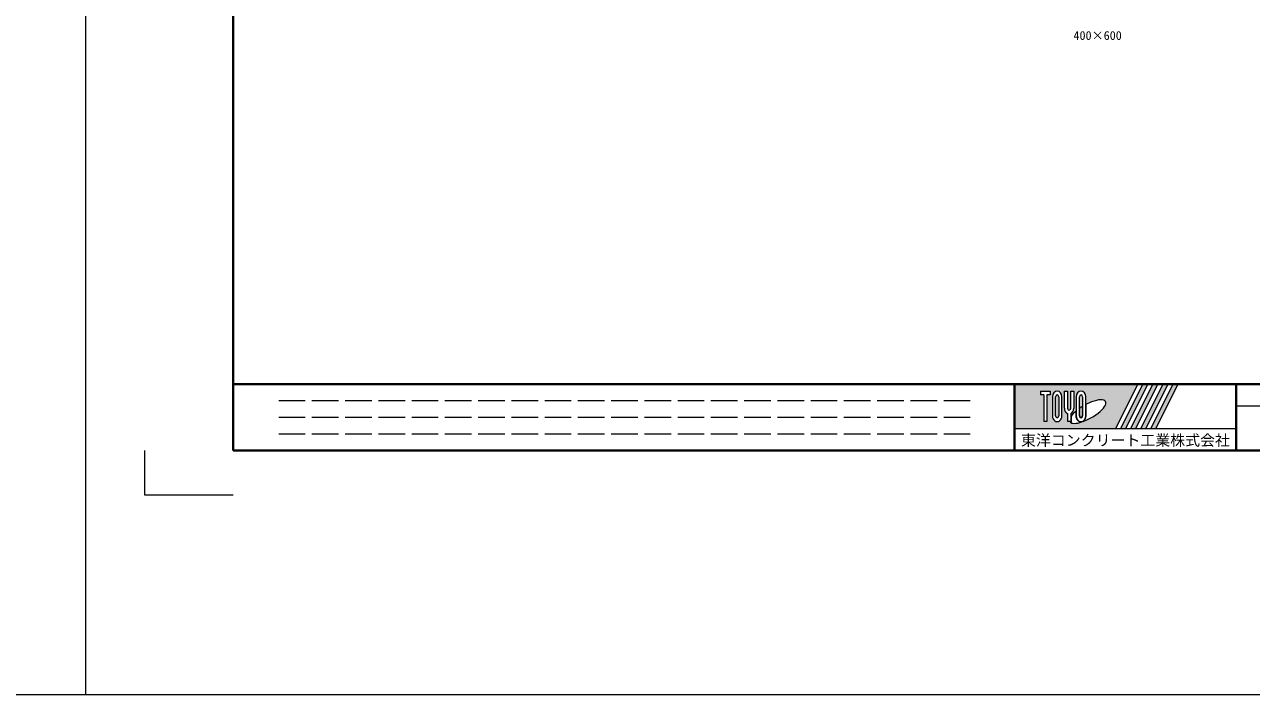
# Model space of a CAD drawing. Units: millimetres at full size; details may follow other scales. Extents: x -22536 to 51867, y -19720 to 38340.
# Drawn here: x -12676 to -7141, y 16420 to 19443 of the extents above; entities that cross this region are included whole.
import ezdxf
from ezdxf.enums import TextEntityAlignment as Align

# ---------------------------------------------------------------- set-up
doc = ezdxf.new("R2010")
doc.units = ezdxf.units.MM
doc.header["$LTSCALE"] = 20
doc.linetypes.add('DASHED', pattern=[7.5, 6, -1.5])
for name, color, linetype, lineweight in [('0_2', 5, 'Continuous', 13), ('Defpoints_3', 1, 'Continuous', 13), ('図枠', 7, 'Continuous', 5), ('補助線', 8, 'Continuous', 13)]:
    doc.layers.add(name, color=color, linetype=linetype, lineweight=lineweight)
doc.layers.add('文字', color=7, linetype='Continuous')
doc.styles.add('ＭＳ ゴシック', font='')
doc.styles.add('ＭＳ 明朝', font='')
doc.styles.get('ＭＳ ゴシック').set_extended_font_data('MS Gothic')
doc.styles.get('ＭＳ 明朝').set_extended_font_data('MS Mincho')

msp = doc.modelspace()

# ---------------------------------------------------------------- hatches: boundary and pattern name
at = {"layer": '図枠'}
h = msp.add_hatch(color=256, dxfattribs=at)
h.paths.add_polyline_path([(-8209.44, 17820), (-8209.44, 17620), (-7754.13, 17620), (-7654.13, 17820)])
edge = h.paths.add_edge_path(flags=16)
edge.add_ellipse((-7879.99, 17696.16), major_axis=(80.81, 45.23), ratio=0.3471473, start_angle=-144.31122, end_angle=72.1899, ccw=False)
edge.add_ellipse((-7909.91, 17676.63), major_axis=(0, 27.5), ratio=0.8463542, start_angle=-160.70346, end_angle=-90)
edge.add_line((-7886.64, 17676.63), (-7886.64, 17729.06))
edge = h.paths.add_edge_path(flags=16)
edge.add_ellipse((-7909.91, 17763.37), major_axis=(0, 25.38), ratio=0.8463542, start_angle=-90, end_angle=90, ccw=False)
edge.add_line((-7888.43, 17763.37), (-7888.43, 17676.63))
edge.add_ellipse((-7909.91, 17676.63), major_axis=(0, 25.38), ratio=0.8463542, start_angle=90, end_angle=-90, ccw=False)
edge.add_line((-7931.4, 17676.63), (-7931.4, 17763.37))
edge = h.paths.add_edge_path(flags=16)
edge.add_line((-7902.75, 17763.37), (-7902.75, 17676.63))
edge.add_ellipse((-7909.91, 17676.63), major_axis=(0, 8.46), ratio=0.8463542, start_angle=90, end_angle=-90, ccw=False)
edge.add_line((-7917.08, 17676.63), (-7917.08, 17763.37))
edge.add_ellipse((-7909.91, 17763.37), major_axis=(0, 8.46), ratio=0.8463542, start_angle=-90, end_angle=90, ccw=False)
edge = h.paths.add_edge_path(flags=16)
edge.add_line((-7904.54, 17719.04), (-7904.54, 17676.63))
edge.add_ellipse((-7909.91, 17676.63), major_axis=(0, 6.35), ratio=0.8463542, start_angle=90, end_angle=-90, ccw=False)
edge.add_line((-7915.29, 17676.63), (-7915.29, 17712.09))
edge.add_ellipse((-7879.99, 17696.16), major_axis=(80.81, 45.23), ratio=0.3471473, start_angle=107.79174, end_angle=126.47132, ccw=False)
edge = h.paths.add_edge_path(flags=16)
edge.add_ellipse((-7963.63, 17711.01), major_axis=(0, 25.38), ratio=0.8463542, start_angle=-163.34117, end_angle=-90, ccw=False)
edge.add_line((-7956.46, 17687.08), (-7956.46, 17651.25))
edge.add_line((-7956.46, 17651.25), (-7970.79, 17651.25))
edge.add_line((-7970.79, 17651.25), (-7970.79, 17687.08))
edge.add_ellipse((-7963.63, 17711.01), major_axis=(0, 25.38), ratio=0.8463542, start_angle=90, end_angle=163.34117, ccw=False)
edge.add_line((-7985.11, 17711.01), (-7985.11, 17788.75))
edge.add_line((-7985.11, 17788.75), (-7970.79, 17788.75))
edge.add_line((-7970.79, 17788.75), (-7970.79, 17711.01))
edge.add_ellipse((-7963.63, 17711.01), major_axis=(0, 8.46), ratio=0.8463542, start_angle=90, end_angle=-90)
edge.add_line((-7956.46, 17711.01), (-7956.46, 17788.75))
edge.add_line((-7956.46, 17788.75), (-7942.14, 17788.75))
edge.add_line((-7942.14, 17788.75), (-7942.14, 17711.01))
edge = h.paths.add_edge_path(flags=16)
edge.add_line((-7933.19, 17698.53), (-7933.19, 17676.63))
edge.add_ellipse((-7909.91, 17676.63), major_axis=(0, 27.5), ratio=0.8463542, start_angle=90, end_angle=-171.54427)
edge.add_ellipse((-7879.99, 17696.16), major_axis=(80.81, 45.23), ratio=0.3471473, start_angle=-178.64954, end_angle=-148.29244, ccw=False)
edge.add_line((-7959.55, 17649.13), (-7954.67, 17649.13))
edge.add_line((-7954.67, 17649.13), (-7954.67, 17675.95))
edge.add_ellipse((-7879.99, 17696.16), major_axis=(80.81, 45.23), ratio=0.3471473, start_angle=148.21912, end_angle=165.90812, ccw=False)
edge = h.paths.add_edge_path(flags=16)
edge.add_ellipse((-8017.34, 17763.37), major_axis=(0, 25.38), ratio=0.8463542, start_angle=-90, end_angle=90, ccw=False)
edge.add_line((-7995.85, 17763.37), (-7995.85, 17676.63))
edge.add_ellipse((-8017.34, 17676.63), major_axis=(0, 25.38), ratio=0.8463542, start_angle=90, end_angle=-90, ccw=False)
edge.add_line((-8038.82, 17676.63), (-8038.82, 17763.37))
edge = h.paths.add_edge_path(flags=16)
edge.add_line((-8010.18, 17763.37), (-8010.18, 17676.63))
edge.add_ellipse((-8017.34, 17676.63), major_axis=(0, 8.46), ratio=0.8463542, start_angle=90, end_angle=-90, ccw=False)
edge.add_line((-8024.5, 17676.63), (-8024.5, 17763.37))
edge.add_ellipse((-8017.34, 17763.37), major_axis=(0, 8.46), ratio=0.8463542, start_angle=-90, end_angle=90, ccw=False)
h.paths.add_polyline_path([(-8049.56, 17788.75), (-8049.56, 17771.83), (-8063.89, 17771.83), (-8063.89, 17651.25), (-8078.21, 17651.25), (-8078.21, 17771.83), (-8092.53, 17771.83), (-8092.53, 17788.75)], flags=16)
for points in [[(-7731.44, 17620), (-7708.75, 17620), (-7608.75, 17820), (-7631.44, 17820)], [(-7563.38, 17820), (-7586.06, 17820), (-7686.06, 17620), (-7663.38, 17620)], [(-7518, 17820), (-7540.69, 17820), (-7640.69, 17620), (-7618, 17620)], [(-7472.63, 17820), (-7495.31, 17820), (-7595.31, 17620), (-7572.63, 17620)]]:
    msp.add_hatch(color=256, dxfattribs=at).paths.add_polyline_path(points)

# ---------------------------------------------------------------- linework, layer by layer
at = {"layer": '0_2'}
for p, q in [((-12401.66, 38340.08), (-12401.66, 16419.83)), ((-22536.1, 16419.83), (-3267.22, 16419.83))]:
    msp.add_line(p, q, dxfattribs=at)
at = {"layer": 'Defpoints_3'}
for p, q in [((-12134.44, 17520), (-12134.44, 17320)), ((-12134.44, 17320), (-11734.44, 17320))]:
    msp.add_line(p, q, dxfattribs=at)
at = {"layer": '図枠', "lineweight": 40}
for p, q in [((-11734.44, 17520), (-11734.44, 23060)), ((-11734.44, 17820), (-3934.44, 17820)), ((-8209.44, 17520), (-8209.44, 17820)), ((-7209.44, 17520), (-7209.44, 17820)), ((-11734.44, 17520), (-3934.44, 17520))]:
    msp.add_line(p, q, dxfattribs=at)
at = {"layer": '図枠'}
for p, q in [((-8209.44, 17820), (-7654.13, 17820)), ((-8092.53, 17788.75), (-8092.53, 17771.83)), ((-8092.53, 17788.75), (-8049.56, 17788.75)), ((-8078.21, 17771.83), (-8092.53, 17771.83)), ((-8078.21, 17771.83), (-8078.21, 17651.25)), ((-8063.89, 17771.83), (-8063.89, 17651.25)), ((-8049.56, 17771.83), (-8063.89, 17771.83)), ((-8049.56, 17788.75), (-8049.56, 17771.83)), ((-7985.11, 17788.75), (-7970.79, 17788.75)), ((-7985.11, 17711.01), (-7985.11, 17788.75)), ((-7970.79, 17788.75), (-7970.79, 17711.01)), ((-7956.46, 17788.75), (-7942.14, 17788.75)), ((-7956.46, 17711.01), (-7956.46, 17788.75)), ((-7942.14, 17788.75), (-7942.14, 17711.01)), ((-7654.13, 17820), (-7754.13, 17620)), ((-7631.44, 17820), (-7731.44, 17620)), ((-7608.75, 17820), (-7708.75, 17620)), ((-7586.06, 17820), (-7686.06, 17620)), ((-7563.38, 17820), (-7663.38, 17620)), ((-7540.69, 17820), (-7640.69, 17620)), ((-7631.44, 17820), (-7608.75, 17820)), ((-7518, 17820), (-7618, 17620)), ((-7495.31, 17820), (-7595.31, 17620)), ((-7586.06, 17820), (-7563.38, 17820)), ((-7472.63, 17820), (-7572.63, 17620)), ((-7540.69, 17820), (-7518, 17820)), ((-7495.31, 17820), (-7472.63, 17820)), ((-8038.82, 17763.37), (-8038.82, 17676.63)), ((-8024.5, 17676.63), (-8024.5, 17763.37)), ((-8010.18, 17763.37), (-8010.18, 17676.63)), ((-7995.85, 17676.63), (-7995.85, 17763.37)), ((-7931.4, 17763.37), (-7931.4, 17676.63)), ((-7917.08, 17676.63), (-7917.08, 17763.37)), ((-7904.54, 17719.04), (-7904.54, 17676.63)), ((-7902.75, 17763.37), (-7902.75, 17676.63)), ((-7888.43, 17676.63), (-7888.43, 17763.37)), ((-7886.64, 17676.63), (-7886.64, 17729.06)), ((-7970.79, 17687.08), (-7970.79, 17651.25)), ((-7956.46, 17687.08), (-7956.46, 17651.25)), ((-7954.67, 17675.95), (-7954.67, 17649.13)), ((-7933.19, 17698.53), (-7933.19, 17676.63)), ((-7915.29, 17676.63), (-7915.29, 17712.09)), ((-8209.44, 17620), (-7754.13, 17620)), ((-8063.89, 17651.25), (-8078.21, 17651.25)), ((-7956.46, 17651.25), (-7970.79, 17651.25)), ((-7959.55, 17649.13), (-7954.67, 17649.13)), ((-7731.44, 17620), (-7708.75, 17620)), ((-7686.06, 17620), (-7663.38, 17620)), ((-7640.69, 17620), (-7618, 17620)), ((-7595.31, 17620), (-7572.63, 17620))]:
    msp.add_line(p, q, dxfattribs=at)
at = {"layer": '図枠', "linetype": 'DASHED', "lineweight": 9}
for p, q in [((-8409.44, 17745), (-11534.44, 17745)), ((-8409.44, 17670), (-11534.44, 17670)), ((-8409.44, 17595), (-11534.44, 17595))]:
    msp.add_line(p, q, dxfattribs=at)
at = {"layer": '図枠', "lineweight": 13}
msp.add_line((-3934.44, 17720), (-7209.44, 17720), dxfattribs=at)
at = {"layer": '図枠'}
for centre, major_axis, ratio, start_param, end_param in [((-8017.34, 17763.37), (0, 25.38), 0.846354, 4.712389, 7.8539816), ((-8017.34, 17763.37), (0, 8.46), 0.846354, 4.712389, 7.8539816), ((-7909.91, 17763.37), (0, 25.38), 0.846354, 4.712389, 7.8539816), ((-7909.91, 17763.37), (0, 8.46), 0.846354, 4.712389, 7.8539816), ((-7879.99, 17696.16), (80.81, 45.23), 0.347147, 1.6817405, 1.8219833), ((-7879.99, 17696.16), (80.81, 45.23), 0.347147, 4.2621853, 7.7429163), ((-8017.34, 17676.63), (0, 25.38), 0.846354, 1.5707963, 4.712389), ((-8017.34, 17676.63), (0, 8.46), 0.846354, 1.5707963, 4.712389), ((-7963.63, 17711.01), (0, 25.38), 0.846354, 1.5707963, 2.8017557), ((-7963.63, 17711.01), (0, 8.46), 0.846354, 1.5707963, 4.712389), ((-7963.63, 17711.01), (0, 25.38), 0.846354, 3.4814296, 4.712389), ((-7879.99, 17696.16), (80.81, 45.23), 0.347147, 2.0815197, 2.5155126), ((-7909.91, 17676.63), (0, 27.5), 0.846354, 1.5707963, 3.3154679), ((-7909.91, 17676.63), (0, 25.38), 0.846354, 1.5707963, 4.712389), ((-7909.91, 17676.63), (0, 8.46), 0.846354, 1.5707963, 4.712389), ((-7909.91, 17676.63), (0, 6.35), 0.846354, 1.5707963, 4.712389), ((-7909.91, 17676.63), (0, 27.5), 0.846354, 3.5338438, 4.712389), ((-7879.99, 17696.16), (80.81, 45.23), 0.347147, 3.2093975, 4.2004451)]:
    msp.add_ellipse(centre, major_axis=major_axis, ratio=ratio, start_param=start_param, end_param=end_param, dxfattribs=at)
at = {"layer": '補助線'}
msp.add_line((-8209.44, 17620), (-7209.44, 17620), dxfattribs=at)

# ---------------------------------------------------------------- texts
at = {"layer": '図枠', "style": 'ＭＳ ゴシック'}
msp.add_text('東洋コンクリート工業株式会社', height=49.37, dxfattribs=at).set_placement((-7709.44, 17566.88), align=Align.MIDDLE_CENTER)
at = {"layer": '文字', "style": 'ＭＳ 明朝'}
msp.add_text('400×600', height=40.03, dxfattribs=at).set_placement((-7834.92, 19393.19), align=Align.MIDDLE_CENTER)

doc.saveas('drawing.dxf')
